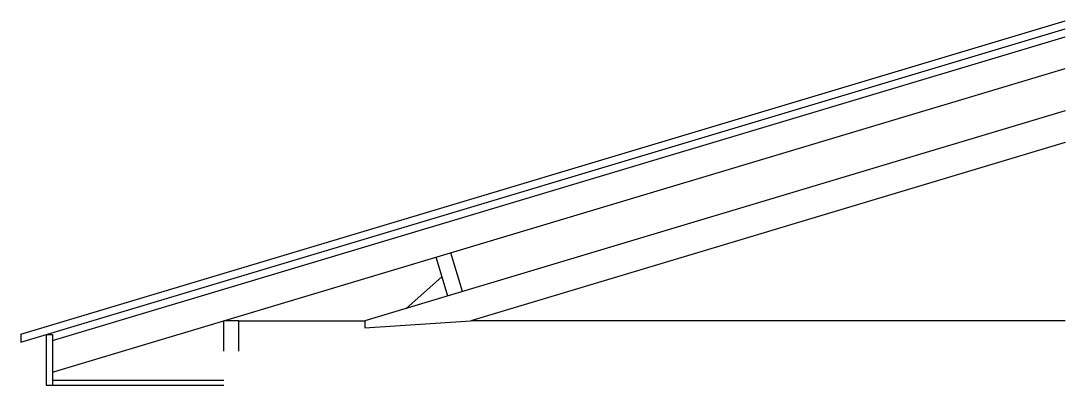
# Model space of a CAD drawing. Header units: millimetres. Extents: x 451.43 to 455.55, y 107.48 to 108.92.
import ezdxf

# ---------------------------------------------------------------- set-up
doc = ezdxf.new("R2010")
doc.units = ezdxf.units.MM
doc.layers.add('021', color=1, linetype='Continuous')

msp = doc.modelspace()

# ---------------------------------------------------------------- linework, layer by layer
at = {"layer": '021'}
for p, q in [((451.4326, 107.6806), (455.5501, 108.9158)), ((451.4326, 107.6493), (455.5501, 108.8845)), ((451.5576, 107.6555), (455.5501, 108.8532)), ((451.5576, 107.5302), (455.5501, 108.7279)), ((455.5501, 108.5609), (452.7894, 107.7327)), ((455.5501, 108.4356), (453.2071, 107.7327)), ((453.1736, 107.8479), (453.1276, 108.0012)), ((453.1161, 107.8307), (453.0701, 107.9839)), ((453.0931, 107.9073), (452.95, 107.7808)), ((452.2326, 107.6127), (452.2326, 107.7327)), ((452.2926, 107.7327), (452.2326, 107.7327)), ((452.2926, 107.6127), (452.2926, 107.7327)), ((452.2926, 107.7327), (452.7894, 107.7327)), ((452.7894, 107.7327), (452.7894, 107.7047)), ((452.7894, 107.7047), (453.2071, 107.7327)), ((455.5501, 107.7327), (453.2071, 107.7327)), ((451.4326, 107.6806), (451.4326, 107.6493)), ((451.5326, 107.6793), (451.5326, 107.4793)), ((451.5326, 107.6793), (451.5576, 107.6793)), ((451.5576, 107.6793), (451.5576, 107.4793)), ((451.5326, 107.4793), (451.5576, 107.4793)), ((451.5576, 107.4993), (452.2326, 107.4993)), ((451.5576, 107.4793), (452.2326, 107.4793))]:
    msp.add_line(p, q, dxfattribs=at)

doc.saveas('drawing.dxf')
